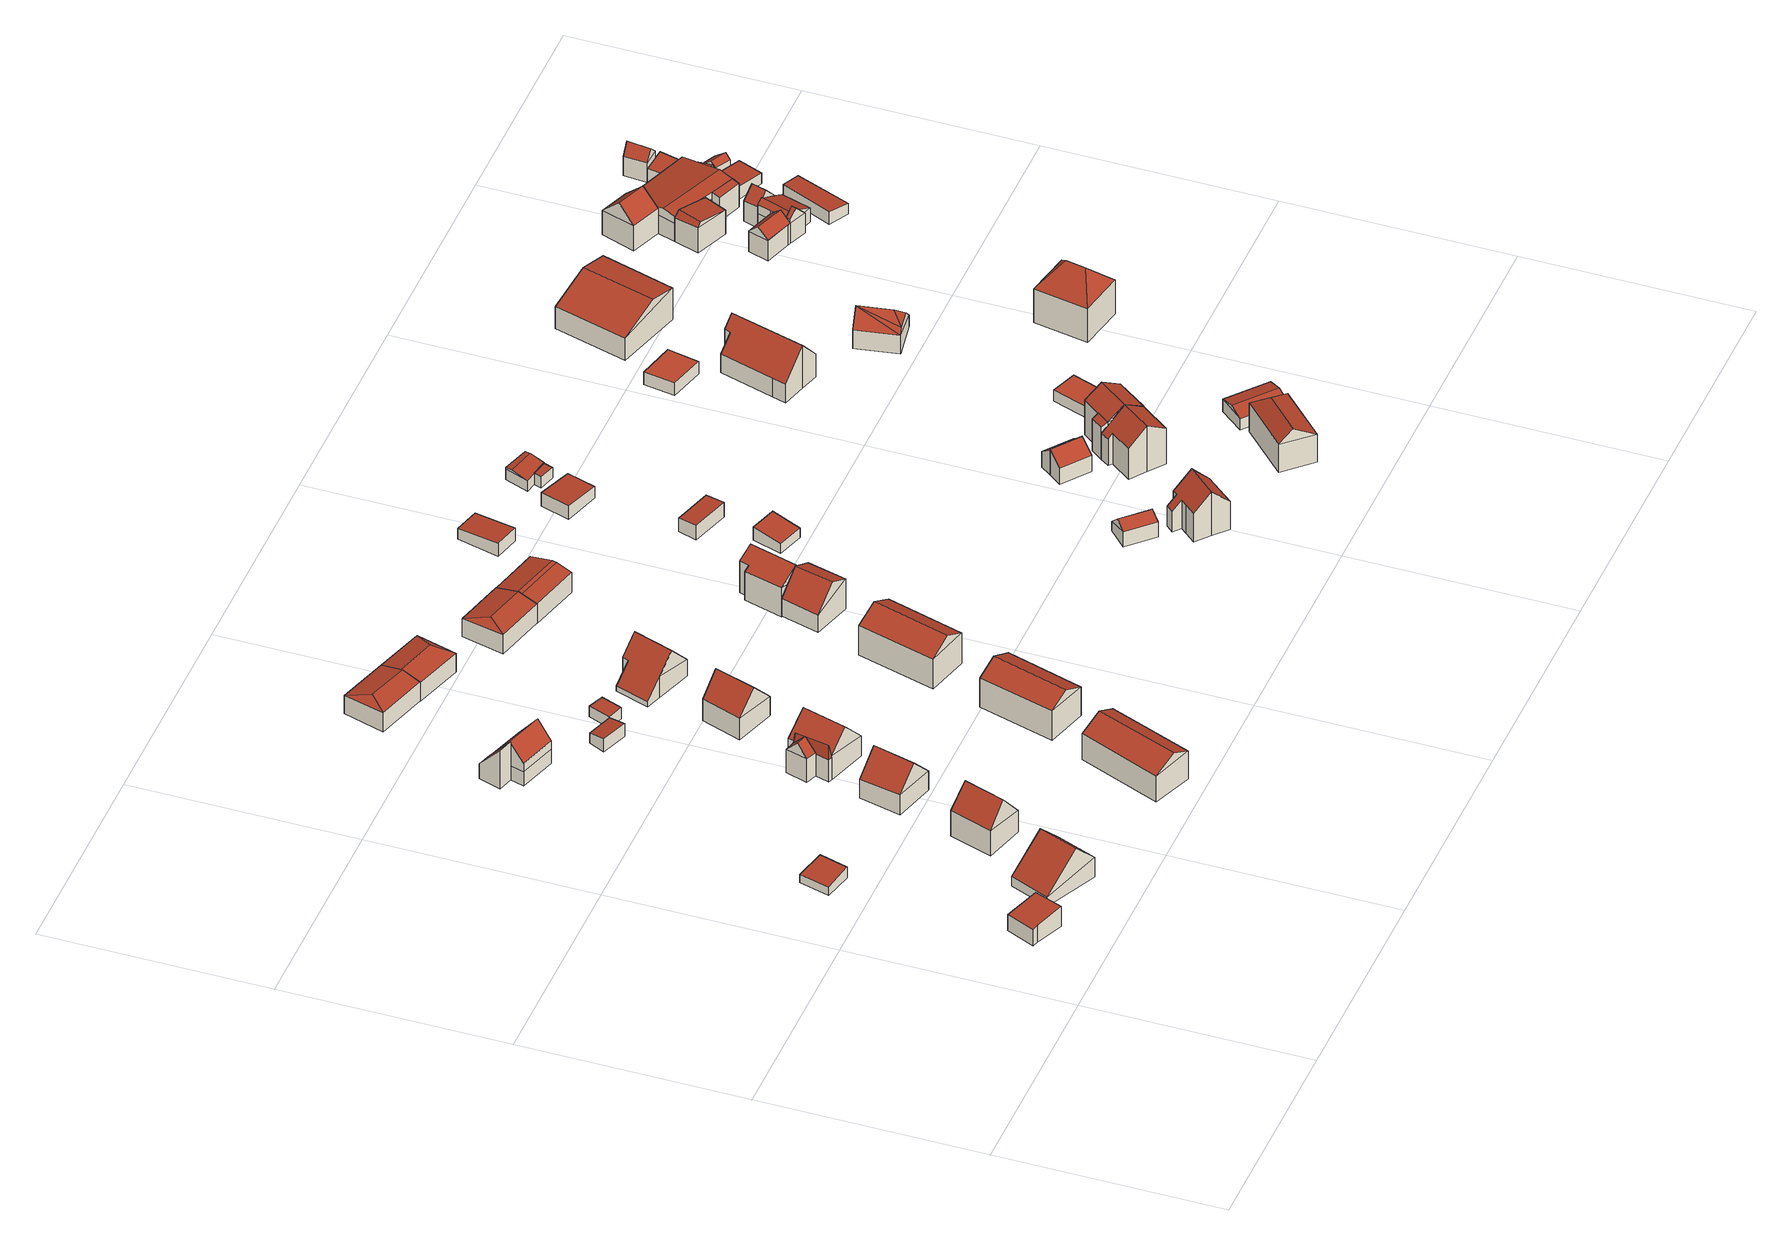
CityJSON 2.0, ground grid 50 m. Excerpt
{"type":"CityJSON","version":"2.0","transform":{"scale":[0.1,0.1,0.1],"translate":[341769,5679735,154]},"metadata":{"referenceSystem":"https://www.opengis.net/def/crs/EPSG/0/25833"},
"CityObjects":{
"building1":{"type":"Building","attributes":{"Dachtyp_tdc":"tdcPolyFlatRoof","Gemeindeschluessel":14729160,"Dachneigung":7.41,"QualitaetDacherkennung":78,"Geometrietyp2DReferenz":"3000","function":"31001_9998","roofType":"2100","measuredHeight":5.08},"geometry":[{"type":"MultiSurface","lod":"2","boundaries":[[[0,1,2,3]],[[1,4,5,2]],[[4,6,7,5]],[[6,8,9,7]],[[8,0,3,9]],[[8,6,4,1,0]],[[3,2,5,7,9]]],"semantics":{"surfaces":[{"type":"WallSurface"},{"type":"RoofSurface"},{"type":"GroundSurface"}],"values":[0,0,0,0,0,1,2]}}]},
"building2":{"type":"Building","attributes":{"Dachtyp_tdc":"tdcPolyFlatRoof","Gemeindeschluessel":14729160,"Dachneigung":5.47,"QualitaetDacherkennung":75,"Geometrietyp2DReferenz":"3000","function":"31001_9998","roofType":"2100","measuredHeight":2.78},"geometry":[{"type":"MultiSurface","lod":"2","boundaries":[[[10,11,12,13]],[[11,14,15,12]],[[14,16,17,15]],[[16,10,13,17]],[[16,14,11,10]],[[13,12,15,17]]],"semantics":{"surfaces":[{"type":"WallSurface"},{"type":"RoofSurface"},{"type":"GroundSurface"}],"values":[0,0,0,0,1,2]}}]},
"building3":{"type":"Building","attributes":{"Dachtyp_tdc":"tdcGableRoof","Gemeindeschluessel":14729160,"Dachneigung":43.49,"QualitaetDacherkennung":68,"Geometrietyp2DReferenz":"3000","function":"31001_9998","roofType":"3100","measuredHeight":10.04},"geometry":[{"type":"MultiSurface","lod":"2","boundaries":[[[18,19,20,21]],[[19,22,23,20]],[[22,24,25,23]],[[24,18,21,25]],[[22,19,26]],[[18,24,27]],[[19,18,27,26]],[[24,22,26,27]],[[21,20,23,25]]],"semantics":{"surfaces":[{"type":"WallSurface"},{"type":"RoofSurface"},{"type":"GroundSurface"}],"values":[0,0,0,0,0,0,1,1,2]}}]},
"building4":{"type":"Building","attributes":{"Dachtyp_tdc":"tdcGableRoof","Gemeindeschluessel":14729160,"Dachneigung":50.29,"QualitaetDacherkennung":76,"Geometrietyp2DReferenz":"3000","function":"31001_9998","roofType":"3100","measuredHeight":11.26},"geometry":[{"type":"MultiSurface","lod":"2","boundaries":[[[28,29,30,31]],[[29,32,33,30]],[[32,34,35,33]],[[34,28,31,35]],[[32,29,36]],[[28,34,37]],[[29,28,37,36]],[[34,32,36,37]],[[31,30,33,35]]],"semantics":{"surfaces":[{"type":"WallSurface"},{"type":"RoofSurface"},{"type":"GroundSurface"}],"values":[0,0,0,0,0,0,1,1,2]}}]},
"building5":{"type":"Building","attributes":{"Gemeindeschluessel":14729160,"Geometrietyp2DReferenz":"3000","function":"31001_9998","roofType":"9999"},"children":["building5-1","building5-2"]},
"building5-1":{"type":"BuildingPart","attributes":{"Dachtyp_tdc":"tdcPolyFlatRoof","Dachneigung":48.72,"QualitaetDacherkennung":46,"Geometrietyp2DReferenz":"3000","roofType":"2100","measuredHeight":9.66},"parents":["building5"],"geometry":[{"type":"MultiSurface","lod":"2","boundaries":[[[38,39,40,41,42]],[[43,44,45,46,47,48]],[[44,38,42,45]],[[44,43,49,50,39,38]],[[42,41,46,45]],[[48,49,43]],[[50,40,39]],[[47,46,41,40]],[[47,40,50,49,48]]],"semantics":{"surfaces":[{"type":"WallSurface"},{"type":"RoofSurface"},{"type":"GroundSurface"},{"type":"ClosureSurface"}],"values":[0,0,0,1,2,0,0,3,3]}}]},
"building5-2":{"type":"BuildingPart","attributes":{"Dachtyp_tdc":"tdcGableRoof","Dachneigung":49.94,"QualitaetDacherkennung":81,"Geometrietyp2DReferenz":"3000","roofType":"3100","measuredHeight":9.6},"parents":["building5"],"geometry":[{"type":"MultiSurface","lod":"2","boundaries":[[[51,47,46,52]],[[40,53,54,41]],[[53,55,56,54]],[[55,51,52,56]],[[57,58,59,49,48,60]],[[53,40,50,59,58]],[[51,60,48,47]],[[55,57,60,51]],[[53,58,57,55]],[[52,46,41,54,56]],[[41,46,47,40]],[[50,49,59]],[[47,48,49,50,40]]],"semantics":{"surfaces":[{"type":"WallSurface"},{"type":"RoofSurface"},{"type":"GroundSurface"},{"type":"ClosureSurface"}],"values":[0,0,0,0,1,1,0,0,0,2,3,0,3]}}]},
"building6":{"type":"Building","attributes":{"Dachtyp_tdc":"tdcGableRoof","Gemeindeschluessel":14729160,"Dachneigung":46.6,"QualitaetDacherkennung":75,"Geometrietyp2DReferenz":"3000","function":"31001_9998","roofType":"3100","measuredHeight":10.04},"geometry":[{"type":"MultiSurface","lod":"2","boundaries":[[[61,62,63,64]],[[62,65,66,63]],[[65,67,68,66]],[[67,61,64,68]],[[65,62,69]],[[61,67,70]],[[62,61,70,69]],[[67,65,69,70]],[[64,63,66,68]]],"semantics":{"surfaces":[{"type":"WallSurface"},{"type":"RoofSurface"},{"type":"GroundSurface"}],"values":[0,0,0,0,0,0,1,1,2]}}]},
"building7":{"type":"Building","attributes":{"Gemeindeschluessel":14729160,"Geometrietyp2DReferenz":"3000","function":"31001_9998","roofType":"9999"},"children":["building7-1","building7-2","building7-3"]},
"building7-1":{"type":"BuildingPart","attributes":{"Dachtyp_tdc":"tdcGableRoof","Dachneigung":44.8,"QualitaetDacherkennung":51,"Geometrietyp2DReferenz":"3000","roofType":"3100","measuredHeight":8.68},"parents":["building7"],"geometry":[{"type":"MultiSurface","lod":"2","boundaries":[[[71,72,73,74,75]],[[72,76,77,73]],[[76,78,79,80,77]],[[76,72,81]],[[71,78,82]],[[72,71,82,81]],[[78,76,81,82]],[[74,73,77,80]],[[75,79,78,71]],[[74,80,79,75]]],"semantics":{"surfaces":[{"type":"WallSurface"},{"type":"RoofSurface"},{"type":"GroundSurface"},{"type":"ClosureSurface"}],"values":[0,0,0,0,0,1,1,2,0,3]}}]},
"building7-2":{"type":"BuildingPart","attributes":{"Dachtyp_tdc":"tdcFreeFormRoof","Dachneigung":82.3,"QualitaetDacherkennung":47,"Geometrietyp2DReferenz":"3000","roofType":"5000","measuredHeight":8.8},"parents":["building7"],"geometry":[{"type":"MultiSurface","lod":"2","boundaries":[[[83,84,85,86]],[[79,87,88,80]],[[89,87,79]],[[90,89,79,75,84]],[[90,84,83]],[[89,90,83,87]],[[86,85,74,80,88]],[[74,85,84,75]],[[80,74,75,79]],[[86,88,87,83]]],"semantics":{"surfaces":[{"type":"WallSurface"},{"type":"RoofSurface"},{"type":"GroundSurface"},{"type":"ClosureSurface"}],"values":[0,0,1,1,1,1,2,0,3,3]}}]},
"building7-3":{"type":"BuildingPart","attributes":{"Dachtyp_tdc":"tdcGableRoof","Dachneigung":46.91,"QualitaetDacherkennung":72,"Geometrietyp2DReferenz":"3000","roofType":"3100","measuredHeight":10.6},"parents":["building7"],"geometry":[{"type":"MultiSurface","lod":"2","boundaries":[[[91,92,93,94]],[[92,95,83,86,93]],[[96,91,94,97]],[[95,92,98]],[[91,96,99]],[[92,91,99,98]],[[96,95,98,99]],[[94,93,86,88,97]],[[96,97,88,87,83,95]],[[87,88,86,83]]],"semantics":{"surfaces":[{"type":"WallSurface"},{"type":"RoofSurface"},{"type":"GroundSurface"},{"type":"ClosureSurface"}],"values":[0,0,0,0,0,1,1,2,0,3]}}]},
"building8":{"type":"Building","attributes":{"Dachtyp_tdc":"tdcGableRoof","Gemeindeschluessel":14729160,"Dachneigung":26.41,"QualitaetDacherkennung":47,"Geometrietyp2DReferenz":"3000","function":"31001_9998","roofType":"3100","measuredHeight":9.07},"geometry":[{"type":"MultiSurface","lod":"2","boundaries":[[[100,101,102,103]],[[101,104,105,102]],[[104,106,107,105]],[[106,100,103,107]],[[104,101,108]],[[100,106,109]],[[101,100,109,108]],[[106,104,108,109]],[[103,102,105,107]]],"semantics":{"surfaces":[{"type":"WallSurface"},{"type":"RoofSurface"},{"type":"GroundSurface"}],"values":[0,0,0,0,0,0,1,1,2]}}]},
"building9":{"type":"Building","attributes":{"Gemeindeschluessel":14729160,"Geometrietyp2DReferenz":"3000","function":"31001_9998","roofType":"9999"},"children":["building9-1","building9-2"]},
"building9-1":{"type":"BuildingPart","attributes":{"Dachtyp_tdc":"tdcPolyFlatRoof","Dachneigung":4.59,"QualitaetDacherkennung":67,"Geometrietyp2DReferenz":"3000","roofType":"2100","measuredHeight":2.99},"parents":["building9"],"geometry":[{"type":"MultiSurface","lod":"2","boundaries":[[[110,111,112,113]],[[111,114,115,112]],[[114,116,117,115]],[[116,118,119,117]],[[118,110,113,119]],[[118,116,114,111,110]],[[113,112,115,117,119]]],"semantics":{"surfaces":[{"type":"WallSurface"},{"type":"RoofSurface"},{"type":"GroundSurface"}],"values":[0,0,0,0,0,1,2]}}]},
"building9-2":{"type":"BuildingPart","attributes":{"Dachtyp_tdc":"tdcPolyFlatRoof","Dachneigung":10.34,"QualitaetDacherkennung":78,"Geometrietyp2DReferenz":"3000","roofType":"2100","measuredHeight":3.34},"parents":["building9"],"geometry":[{"type":"MultiSurface","lod":"2","boundaries":[[[120,121,117,122]],[[121,123,115,117]],[[123,124,125,115]],[[124,126,127,125]],[[126,120,122,127]],[[126,124,123,121,120]],[[122,117,115,125,127]]],"semantics":{"surfaces":[{"type":"WallSurface"},{"type":"RoofSurface"},{"type":"GroundSurface"}],"values":[0,0,0,0,0,1,2]}}]},
"building10":{"type":"Building","attributes":{"Dachtyp_tdc":"tdcHipAndGableRoof","Gemeindeschluessel":14729160,"Dachneigung":14.59,"QualitaetDacherkennung":85,"Geometrietyp2DReferenz":"3000","function":"31001_9998","roofType":"5000","measuredHeight":5.85},"geometry":[{"type":"MultiSurface","lod":"2","boundaries":[[[128,129,130,131]],[[129,132,133,130]],[[132,134,135,133]],[[134,128,131,135]],[[132,129,136]],[[128,134,137]],[[129,128,137,136]],[[134,132,136,137]],[[131,130,133,135]]],"semantics":{"surfaces":[{"type":"WallSurface"},{"type":"RoofSurface"},{"type":"GroundSurface"}],"values":[0,0,0,0,1,0,1,1,2]}}]},
"building11":{"type":"Building","attributes":{"Dachtyp_tdc":"tdcGableRoof","Gemeindeschluessel":14729160,"Dachneigung":46.39,"QualitaetDacherkennung":85,"Geometrietyp2DReferenz":"3000","function":"31001_9998","roofType":"3100","measuredHeight":10.34},"geometry":[{"type":"MultiSurface","lod":"2","boundaries":[[[138,139,140,141]],[[139,142,143,140]],[[142,144,145,143]],[[144,138,141,145]],[[142,139,146]],[[138,144,147]],[[139,138,147,146]],[[144,142,146,147]],[[141,140,143,145]]],"semantics":{"surfaces":[{"type":"WallSurface"},{"type":"RoofSurface"},{"type":"GroundSurface"}],"values":[0,0,0,0,0,0,1,1,2]}}]},
"building12":{"type":"Building","attributes":{"Dachtyp_tdc":"tdcHipAndGableRoof","Gemeindeschluessel":14729160,"Dachneigung":14.28,"QualitaetDacherkennung":83,"Geometrietyp2DReferenz":"3000","function":"31001_9998","roofType":"5000","measuredHeight":5.84},"geometry":[{"type":"MultiSurface","lod":"2","boundaries":[[[134,148,149,150]],[[148,151,152,149]],[[151,153,154,152]],[[153,134,150,154]],[[151,148,155]],[[134,153,156]],[[148,134,156,155]],[[153,151,155,156]],[[150,149,152,154]]],"semantics":{"surfaces":[{"type":"WallSurface"},{"type":"RoofSurface"},{"type":"GroundSurface"}],"values":[0,0,0,0,1,0,1,1,2]}}]},
"building13":{"type":"Building","attributes":{"Dachtyp_tdc":"tdcGableRoof","Gemeindeschluessel":14729160,"Dachneigung":26.26,"QualitaetDacherkennung":51,"Geometrietyp2DReferenz":"3000","function":"31001_9998","roofType":"3100","measuredHeight":9.68},"geometry":[{"type":"MultiSurface","lod":"2","boundaries":[[[157,158,159,160]],[[158,161,162,159]],[[161,163,164,162]],[[163,157,160,164]],[[161,158,165]],[[157,163,166]],[[158,157,166,165]],[[163,161,165,166]],[[160,159,162,164]]],"semantics":{"surfaces":[{"type":"WallSurface"},{"type":"RoofSurface"},{"type":"GroundSurface"}],"values":[0,0,0,0,0,0,1,1,2]}}]},
"building14":{"type":"Building","attributes":{"Dachtyp_tdc":"tdcFreeFormRoof","Gemeindeschluessel":14729160,"Dachneigung":47.75,"QualitaetDacherkennung":68,"Geometrietyp2DReferenz":"3000","function":"31001_9998","roofType":"5000","measuredHeight":9.47},"geometry":[{"type":"MultiSurface","lod":"2","boundaries":[[[167,168,169,170]],[[168,171,172,169]],[[171,173,174,172]],[[173,175,176,174]],[[175,177,178,176]],[[177,179,180,178]],[[179,167,170,180]],[[171,168,181,182]],[[173,182,181,167,179,177,175]],[[168,167,181]],[[173,171,182]],[[170,169,172,174,176,178,180]]],"semantics":{"surfaces":[{"type":"WallSurface"},{"type":"RoofSurface"},{"type":"GroundSurface"}],"values":[0,0,0,0,0,0,0,1,1,0,0,2]}}]},
"building15":{"type":"Building","attributes":{"Dachtyp_tdc":"tdcGableRoof","Gemeindeschluessel":14729160,"Dachneigung":27.09,"QualitaetDacherkennung":50,"Geometrietyp2DReferenz":"3000","function":"31001_9998","roofType":"3100","measuredHeight":10.14},"geometry":[{"type":"MultiSurface","lod":"2","boundaries":[[[183,184,185,186]],[[184,187,188,185]],[[187,189,190,188]],[[189,183,186,190]],[[187,184,191]],[[183,189,192]],[[184,183,192,191]],[[189,187,191,192]],[[186,185,188,190]]],"semantics":{"surfaces":[{"type":"WallSurface"},{"type":"RoofSurface"},{"type":"GroundSurface"}],"values":[0,0,0,0,0,0,1,1,2]}}]},
"building16":{"type":"Building","attributes":{"Dachtyp_tdc":"tdcHipAndGableRoof","Gemeindeschluessel":14729160,"Dachneigung":13.92,"QualitaetDacherkennung":86,"Geometrietyp2DReferenz":"3000","function":"31001_9998","roofType":"5000","measuredHeight":5.82},"geometry":[{"type":"MultiSurface","lod":"2","boundaries":[[[193,194,195,196]],[[194,197,198,195]],[[197,199,200,198]],[[199,193,196,200]],[[197,194,201]],[[193,199,202]],[[194,193,202,201]],[[199,197,201,202]],[[196,195,198,200]]],"semantics":{"surfaces":[{"type":"WallSurface"},{"type":"RoofSurface"},{"type":"GroundSurface"}],"values":[0,0,0,0,1,0,1,1,2]}}]},
"building17":{"type":"Building","attributes":{"Dachtyp_tdc":"tdcGableRoof","Gemeindeschluessel":14729160,"Dachneigung":48.97,"QualitaetDacherkennung":55,"Geometrietyp2DReferenz":"3000","function":"31001_9998","roofType":"3100","measuredHeight":9.76},"geometry":[{"type":"MultiSurface","lod":"2","boundaries":[[[203,204,205,206]],[[204,207,208,205]],[[207,209,210,208]],[[209,203,206,210]],[[207,204,211]],[[203,209,212]],[[204,203,212,211]],[[209,207,211,212]],[[206,205,208,210]]],"semantics":{"surfaces":[{"type":"WallSurface"},{"type":"RoofSurface"},{"type":"GroundSurface"}],"values":[0,0,0,0,0,0,1,1,2]}}]},
"building18":{"type":"Building","attributes":{"Dachtyp_tdc":"tdcCutGableRoof","Gemeindeschluessel":14729160,"Dachneigung":14.38,"QualitaetDacherkennung":83,"Geometrietyp2DReferenz":"3000","function":"31001_9998","roofType":"9999","measuredHeight":5.92},"geometry":[{"type":"MultiSurface","lod":"2","boundaries":[[[213,193,214,215]],[[193,216,217,214]],[[216,218,219,217]],[[218,213,215,219]],[[193,213,220,221]],[[216,193,221,222]],[[218,216,222,223]],[[213,218,223,220]],[[222,221,220,223]],[[215,214,217,219]]],"semantics":{"surfaces":[{"type":"WallSurface"},{"type":"RoofSurface"},{"type":"GroundSurface"}],"values":[0,0,0,0,1,0,1,0,1,2]}}]},
"building19":{"type":"Building","attributes":{"Dachtyp_tdc":"tdcFreeFormRoof","Gemeindeschluessel":14729160,"Dachneigung":48.43,"QualitaetDacherkennung":50,"Geometrietyp2DReferenz":"3000","function":"31001_9998","roofType":"5000","measuredHeight":9.87},"geometry":[{"type":"MultiSurface","lod":"2","boundaries":[[[224,225,226,227]],[[225,228,229,226]],[[228,230,231,229]],[[230,232,233,231]],[[232,234,235,233]],[[234,224,227,235]],[[225,224,236,237]],[[237,236,234,232,230,228]],[[224,234,236]],[[228,225,237]],[[227,226,229,231,233,235]]],"semantics":{"surfaces":[{"type":"WallSurface"},{"type":"RoofSurface"},{"type":"GroundSurface"}],"values":[0,0,0,0,0,0,1,1,0,0,2]}}]},
"building20":{"type":"Building","attributes":{"Dachtyp_tdc":"tdcPolyFlatRoof","Gemeindeschluessel":14729160,"Dachneigung":3.41,"QualitaetDacherkennung":54,"Geometrietyp2DReferenz":"3000","function":"31001_9998","roofType":"2100","measuredHeight":3.33},"geometry":[{"type":"MultiSurface","lod":"2","boundaries":[[[238,239,240,241]],[[239,242,243,240]],[[242,244,245,243]],[[244,238,241,245]],[[244,242,239,238]],[[241,240,243,245]]],"semantics":{"surfaces":[{"type":"WallSurface"},{"type":"RoofSurface"},{"type":"GroundSurface"}],"values":[0,0,0,0,1,2]}}]},
"building21":{"type":"Building","attributes":{"Dachtyp_tdc":"tdcPolyFlatRoof","Gemeindeschluessel":14729160,"Dachneigung":7.7,"QualitaetDacherkennung":81,"Geometrietyp2DReferenz":"3000","function":"31001_9998","roofType":"2100","measuredHeight":3.35},"geometry":[{"type":"MultiSurface","lod":"2","boundaries":[[[246,247,248,249]],[[247,250,251,248]],[[250,252,253,251]],[[252,246,249,253]],[[252,250,247,246]],[[249,248,251,253]]],"semantics":{"surfaces":[{"type":"WallSurface"},{"type":"RoofSurface"},{"type":"GroundSurface"}],"values":[0,0,0,0,1,2]}}]},
"building22":{"type":"Building","attributes":{"Dachtyp_tdc":"tdcPolyFlatRoof","Gemeindeschluessel":14729160,"Dachneigung":3.89,"QualitaetDacherkennung":69,"Geometrietyp2DReferenz":"3000","function":"31001_9998","roofType":"2100","measuredHeight":3.66},"geometry":[{"type":"MultiSurface","lod":"2","boundaries":[[[254,255,256,257]],[[255,258,259,256]],[[258,260,261,259]],[[260,254,257,261]],[[260,258,255,254]],[[257,256,259,261]]],"semantics":{"surfaces":[{"type":"WallSurface"},{"type":"RoofSurface"},{"type":"GroundSurface"}],"values":[0,0,0,0,1,2]}}]},
"building23":{"type":"Building","attributes":{"Dachtyp_tdc":"tdcGableRoof","Gemeindeschluessel":14729160,"Dachneigung":45.7,"QualitaetDacherkennung":45,"Geometrietyp2DReferenz":"3000","function":"31001_9998","roofType":"3100","measuredHeight":4.87},"geometry":[{"type":"MultiSurface","lod":"2","boundaries":[[[262,263,264,265]],[[263,266,267,264]],[[266,268,269,267]],[[268,262,265,269]],[[266,263,270]],[[262,268,271]],[[263,262,271,270]],[[268,266,270,271]],[[265,264,267,269]]],"semantics":{"surfaces":[{"type":"WallSurface"},{"type":"RoofSurface"},{"type":"GroundSurface"}],"values":[0,0,0,0,0,0,1,1,2]}}]},
"building24":{"type":"Building","attributes":{"Dachtyp_tdc":"tdcPolyFlatRoof","Gemeindeschluessel":14729160,"Dachneigung":3.58,"QualitaetDacherkennung":84,"Geometrietyp2DReferenz":"3000","function":"31001_9998","roofType":"2100","measuredHeight":3.42},"geometry":[{"type":"MultiSurface","lod":"2","boundaries":[[[272,273,274,275]],[[273,276,277,274]],[[276,278,279,277]],[[278,272,275,279]],[[278,276,273,272]],[[275,274,277,279]]],"semantics":{"surfaces":[{"type":"WallSurface"},{"type":"RoofSurface"},{"type":"GroundSurface"}],"values":[0,0,0,0,1,2]}}]},
"building25":{"type":"Building","attributes":{"Dachtyp_tdc":"tdcGableRoof","Gemeindeschluessel":14729160,"Dachneigung":43.74,"QualitaetDacherkennung":63,"Geometrietyp2DReferenz":"3000","function":"31001_9998","roofType":"3100","measuredHeight":11.11},"geometry":[{"type":"MultiSurface","lod":"2","boundaries":[[[280,281,282,283]],[[281,284,285,282]],[[284,286,287,285]],[[286,288,289,287]],[[288,290,291,289]],[[290,292,293,291]],[[292,294,295,293]],[[294,296,297,295]],[[296,298,299,297]],[[298,300,301,299]],[[300,280,283,301]],[[296,294,292,290]],[[290,288,286,284,281,280,300,298,296]],[[283,282,285,287,289,291,293,295,297,299,301]]],"semantics":{"surfaces":[{"type":"WallSurface"},{"type":"RoofSurface"},{"type":"GroundSurface"}],"values":[0,0,0,0,0,0,0,0,0,0,0,1,1,2]}}]},
"building26":{"type":"Building","attributes":{"Gemeindeschluessel":14729160,"Geometrietyp2DReferenz":"3000","function":"31001_9998","roofType":"9999"},"children":["building26-1","building26-2"]},
"building26-1":{"type":"BuildingPart","attributes":{"Dachtyp_tdc":"tdcGableRoof","Dachneigung":10.04,"QualitaetDacherkennung":59,"Geometrietyp2DReferenz":"3000","roofType":"3100","measuredHeight":3.32},"parents":["building26"],"geometry":[{"type":"MultiSurface","lod":"2","boundaries":[[[302,303,304,305]],[[303,306,307,304]],[[306,308,309,307]],[[308,310,311,309]],[[302,312,313,314,303]],[[315,314,313,316]],[[308,316,313,312,310]],[[306,315,316,308]],[[303,314,315,306]],[[310,312,302,317]],[[305,304,307,309,311]],[[305,311,310,317,302]]],"semantics":{"surfaces":[{"type":"WallSurface"},{"type":"RoofSurface"},{"type":"GroundSurface"},{"type":"ClosureSurface"}],"values":[0,0,0,0,1,1,0,0,0,0,2,3]}}]},
"building26-2":{"type":"BuildingPart","attributes":{"Dachtyp_tdc":"tdcPolyFlatRoof","Dachneigung":3.77,"QualitaetDacherkennung":68,"Geometrietyp2DReferenz":"3000","roofType":"2100","measuredHeight":2.83},"parents":["building26"],"geometry":[{"type":"MultiSurface","lod":"2","boundaries":[[[310,318,319,311]],[[318,320,321,319]],[[320,322,302,305,321]],[[320,318,310,317,322]],[[305,311,319,321]],[[317,302,322]],[[310,311,305,302,317]]],"semantics":{"surfaces":[{"type":"WallSurface"},{"type":"RoofSurface"},{"type":"GroundSurface"},{"type":"ClosureSurface"}],"values":[0,0,0,1,2,0,3]}}]},
"building27":{"type":"Building","attributes":{"Dachtyp_tdc":"tdcPolyFlatRoof","Gemeindeschluessel":14729160,"Dachneigung":35.47,"QualitaetDacherkennung":78,"Geometrietyp2DReferenz":"3000","function":"31001_9998","roofType":"2100","measuredHeight":6.67},"geometry":[{"type":"MultiSurface","lod":"2","boundaries":[[[323,324,325,326]],[[324,327,328,325]],[[327,329,330,328]],[[329,323,326,330]],[[329,327,324,323]],[[326,325,328,330]]],"semantics":{"surfaces":[{"type":"WallSurface"},{"type":"RoofSurface"},{"type":"GroundSurface"}],"values":[0,0,0,0,1,2]}}]},
"building28":{"type":"Building","attributes":{"Dachtyp_tdc":"tdcPolyFlatRoof","Gemeindeschluessel":14729160,"Dachneigung":36.95,"QualitaetDacherkennung":84,"Geometrietyp2DReferenz":"3000","function":"31001_9998","roofType":"2100","measuredHeight":6.23},"geometry":[{"type":"MultiSurface","lod":"2","boundaries":[[[331,332,333,330]],[[332,334,335,333]],[[334,336,326,335]],[[336,331,330,326]],[[336,334,332,331]],[[330,333,335,326]]],"semantics":{"surfaces":[{"type":"WallSurface"},{"type":"RoofSurface"},{"type":"GroundSurface"}],"values":[0,0,0,0,1,2]}}]},
"building29":{"type":"Building","attributes":{"Dachtyp_tdc":"tdcGableRoof","Gemeindeschluessel":14729160,"Dachneigung":41.98,"QualitaetDacherkennung":54,"Geometrietyp2DReferenz":"3000","function":"31001_9998","roofType":"3100","measuredHeight":11.57},"geometry":[{"type":"MultiSurface","lod":"2","boundaries":[[[337,338,339,340]],[[338,341,342,339]],[[341,343,344,342]],[[343,345,346,344]],[[345,347,348,346]],[[347,349,350,348]],[[349,351,352,350]],[[351,337,340,352]],[[347,345,343,341]],[[341,338,337,351,349,347]],[[340,339,342,344,346,348,350,352]]],"semantics":{"surfaces":[{"type":"WallSurface"},{"type":"RoofSurface"},{"type":"GroundSurface"}],"values":[0,0,0,0,0,0,0,0,1,1,2]}}]},
"building30":{"type":"Building","attributes":{"Gemeindeschluessel":14729160,"Geometrietyp2DReferenz":"3000","function":"31001_9998","roofType":"9999"},"children":["building30-1","building30-2"]},
"building30-1":{"type":"BuildingPart","attributes":{"Dachtyp_tdc":"tdcPolyFlatRoof","Dachneigung":28.55,"QualitaetDacherkennung":64,"Geometrietyp2DReferenz":"3000","roofType":"2100","measuredHeight":8.83},"parents":["building30"],"geometry":[{"type":"MultiSurface","lod":"2","boundaries":[[[353,354,355,356,357]],[[358,359,339,360,361]],[[359,353,357,339]],[[359,358,354,353]],[[357,356,360,339]],[[358,361,355,354]],[[361,360,356,355]]],"semantics":{"surfaces":[{"type":"WallSurface"},{"type":"RoofSurface"},{"type":"GroundSurface"},{"type":"ClosureSurface"}],"values":[0,0,0,1,2,0,3]}}]},
"building30-2":{"type":"BuildingPart","attributes":{"Dachtyp_tdc":"tdcGableRoof","Dachneigung":34.45,"QualitaetDacherkennung":49,"Geometrietyp2DReferenz":"3000","roofType":"3100","measuredHeight":11.52},"parents":["building30"],"geometry":[{"type":"MultiSurface","lod":"2","boundaries":[[[362,363,344,364]],[[363,361,360,344]],[[365,362,364,366]],[[361,363,341]],[[362,365,367]],[[363,362,367,341]],[[365,355,361,341,367]],[[364,344,360,356,366]],[[366,356,355,365]],[[356,360,361,355]]],"semantics":{"surfaces":[{"type":"WallSurface"},{"type":"RoofSurface"},{"type":"GroundSurface"},{"type":"ClosureSurface"}],"values":[0,0,0,0,0,1,1,2,0,3]}}]},
"building31":{"type":"Building","attributes":{"Dachtyp_tdc":"tdcHipAndGableRoof","Gemeindeschluessel":14729160,"Dachneigung":30.77,"QualitaetDacherkennung":37,"Geometrietyp2DReferenz":"3000","function":"31001_9998","roofType":"5000","measuredHeight":9.91},"geometry":[{"type":"MultiSurface","lod":"2","boundaries":[[[368,369,370,371]],[[369,372,373,370]],[[372,374,375,373]],[[374,368,371,375]],[[372,369,376]],[[368,374,377]],[[369,368,377,376]],[[374,372,376,377]],[[371,370,373,375]]],"semantics":{"surfaces":[{"type":"WallSurface"},{"type":"RoofSurface"},{"type":"GroundSurface"}],"values":[0,0,0,0,1,0,1,1,2]}}]},
"building32":{"type":"Building","attributes":{"Dachtyp_tdc":"tdcPolyFlatRoof","Gemeindeschluessel":14729160,"Dachneigung":0,"QualitaetDacherkennung":80,"Geometrietyp2DReferenz":"3000","function":"31001_9998","roofType":"1000","measuredHeight":2.75},"geometry":[{"type":"MultiSurface","lod":"2","boundaries":[[[378,379,380,381]],[[379,382,383,380]],[[382,384,385,383]],[[384,378,381,385]],[[384,382,379,378]],[[381,380,383,385]]],"semantics":{"surfaces":[{"type":"WallSurface"},{"type":"RoofSurface"},{"type":"GroundSurface"}],"values":[0,0,0,0,1,2]}}]},
"building33":{"type":"Building","attributes":{"Dachtyp_tdc":"tdcGableRoof","Gemeindeschluessel":14729160,"Dachneigung":15.76,"QualitaetDacherkennung":89,"Geometrietyp2DReferenz":"3000","function":"31001_9998","roofType":"3100","measuredHeight":3.74},"geometry":[{"type":"MultiSurface","lod":"2","boundaries":[[[386,387,388,389]],[[387,390,391,388]],[[390,392,393,391]],[[392,386,389,393]],[[390,387,394]],[[386,392,395]],[[387,386,395,394]],[[392,390,394,395]],[[389,388,391,393]]],"semantics":{"surfaces":[{"type":"WallSurface"},{"type":"RoofSurface"},{"type":"GroundSurface"}],"values":[0,0,0,0,0,0,1,1,2]}}]},
"building34":{"type":"Building","attributes":{"Dachtyp_tdc":"tdcPolyFlatRoof","Gemeindeschluessel":14729160,"Dachneigung":0,"QualitaetDacherkennung":64,"Geometrietyp2DReferenz":"3000","function":"31001_9998","roofType":"1000","measuredHeight":3.11},"geometry":[{"type":"MultiSurface","lod":"2","boundaries":[[[396,397,398,399]],[[397,400,401,398]],[[400,402,403,401]],[[402,396,399,403]],[[402,400,397,396]],[[399,398,401,403]]],"semantics":{"surfaces":[{"type":"WallSurface"},{"type":"RoofSurface"},{"type":"GroundSurface"}],"values":[0,0,0,0,1,2]}}]},
"building35":{"type":"Building","attributes":{"Gemeindeschluessel":14729160,"Geometrietyp2DReferenz":"3000","function":"31001_9998","roofType":"9999"},"children":["building35-1","building35-2"]},
"building35-1":{"type":"BuildingPart","attributes":{"Dachtyp_tdc":"tdcPolyFlatRoof","Dachneigung":40.32,"QualitaetDacherkennung":76,"Geometrietyp2DReferenz":"3000","roofType":"2100","measuredHeight":6},"parents":["building35"],"geometry":[{"type":"MultiSurface","lod":"2","boundaries":[[[404,405,406,407]],[[408,409,410,411,412]],[[409,404,407,410]],[[409,408,413,405,404]],[[407,406,411,410]],[[412,413,408]],[[411,406,405,413,412]]],"semantics":{"surfaces":[{"type":"WallSurface"},{"type":"RoofSurface"},{"type":"GroundSurface"},{"type":"ClosureSurface"}],"values":[0,0,0,1,2,0,3]}}]},
"building35-2":{"type":"BuildingPart","attributes":{"Dachtyp_tdc":"tdcGableRoof","Dachneigung":46.85,"QualitaetDacherkennung":72,"Geometrietyp2DReferenz":"3000","roofType":"3100","measuredHeight":10.73},"parents":["building35"],"geometry":[{"type":"MultiSurface","lod":"2","boundaries":[[[414,415,406,405]],[[414,416,417,415]],[[416,418,419,417]],[[418,420,421,419]],[[420,422,423,421]],[[422,424,425,423]],[[424,426,427,425]],[[426,428,429,427]],[[428,430,431,429]],[[430,432,433,431]],[[432,412,411,433]],[[428,426,424,422,420,418,416]],[[416,414,405,413,412,432,430,428]],[[411,406,415,417,419,421,423,425,427,429,431,433]],[[405,406,411,412,413]]],"semantics":{"surfaces":[{"type":"WallSurface"},{"type":"RoofSurface"},{"type":"GroundSurface"},{"type":"ClosureSurface"}],"values":[0,0,0,0,0,0,0,0,0,0,0,1,1,2,3]}}]},
"building36":{"type":"Building","attributes":{"Dachtyp_tdc":"tdcGableAndHippedGRoof","Gemeindeschluessel":14729160,"Dachneigung":45.01,"QualitaetDacherkennung":87,"Geometrietyp2DReferenz":"3000","function":"31001_9998","roofType":"9999","measuredHeight":8.1},"geometry":[{"type":"MultiSurface","lod":"2","boundaries":[[[434,435,436,437]],[[435,438,439,436]],[[438,440,441,439]],[[440,434,437,441]],[[438,435,442,443]],[[434,440,444]],[[443,442,445]],[[434,442,435]],[[434,445,442]],[[445,434,444]],[[444,443,445]],[[444,438,443]],[[438,444,440]],[[437,436,439,441]]],"semantics":{"surfaces":[{"type":"WallSurface"},{"type":"RoofSurface"},{"type":"GroundSurface"}],"values":[0,0,0,0,0,0,1,1,1,1,1,1,1,2]}}]},
"building37":{"type":"Building","attributes":{"Dachtyp_tdc":"tdcGableRoof","Gemeindeschluessel":14729160,"Dachneigung":22.41,"QualitaetDacherkennung":60,"Geometrietyp2DReferenz":"3000","function":"31001_9998","roofType":"3100","measuredHeight":9.47},"geometry":[{"type":"MultiSurface","lod":"2","boundaries":[[[446,447,448,449]],[[447,450,451,448]],[[450,452,453,451]],[[452,446,449,453]],[[450,447,454]],[[446,452,455]],[[447,446,455,454]],[[452,450,454,455]],[[449,448,451,453]]],"semantics":{"surfaces":[{"type":"WallSurface"},{"type":"RoofSurface"},{"type":"GroundSurface"}],"values":[0,0,0,0,0,0,1,1,2]}}]},
"building38":{"type":"Building","attributes":{"Dachtyp_tdc":"tdcHipRoof","Gemeindeschluessel":14729160,"Dachneigung":44.61,"QualitaetDacherkennung":83,"Geometrietyp2DReferenz":"3000","function":"31001_9998","roofType":"3200","measuredHeight":13.74},"geometry":[{"type":"MultiSurface","lod":"2","boundaries":[[[456,457,458,459]],[[457,460,461,458]],[[460,462,463,461]],[[462,456,459,463]],[[460,457,464]],[[456,462,465]],[[457,456,465,464]],[[462,460,464,465]],[[459,458,461,463]]],"semantics":{"surfaces":[{"type":"WallSurface"},{"type":"RoofSurface"},{"type":"GroundSurface"}],"values":[0,0,0,0,1,1,1,1,2]}}]},
"building39":{"type":"Building","attributes":{"Gemeindeschluessel":14729160,"Geometrietyp2DReferenz":"3000","function":"31001_9998","roofType":"9999"},"children":["building39-1","building39-2","building39-3","building39-4"]},
"building39-1":{"type":"BuildingPart","attributes":{"Dachtyp_tdc":"tdcGableRoof","Dachneigung":47.22,"QualitaetDacherkennung":66,"Geometrietyp2DReferenz":"3000","roofType":"3100","measuredHeight":7.84},"parents":["building39"],"geometry":[{"type":"MultiSurface","lod":"2","boundaries":[[[466,467,468,469,470]],[[467,471,472,468]],[[471,473,474,475,476,472]],[[471,467,477]],[[467,466,478,479,477]],[[473,471,477,479]],[[469,468,472,476]],[[480,474,473]],[[470,469,476,475]],[[470,475,474,480,466]],[[479,478,480,473]],[[478,466,480]]],"semantics":{"surfaces":[{"type":"WallSurface"},{"type":"RoofSurface"},{"type":"GroundSurface"},{"type":"ClosureSurface"}],"values":[0,0,0,0,1,1,2,0,3,3,0,3]}}]},
"building39-2":{"type":"BuildingPart","attributes":{"Dachtyp_tdc":"tdcGableRoof","Dachneigung":42.19,"QualitaetDacherkennung":75,"Geometrietyp2DReferenz":"3000","roofType":"3100","measuredHeight":7.29},"parents":["building39"],"geometry":[{"type":"MultiSurface","lod":"2","boundaries":[[[481,482,483,484]],[[482,485,486,483]],[[485,487,488,486]],[[487,489,490,491,488]],[[492,493,494,495,489]],[[494,493,496,497,498]],[[481,498,497,482]],[[482,497,496,485]],[[485,496,493,492,487]],[[487,492,489]],[[491,499,484,483,486,488]],[[499,491,490,500]],[[500,490,489,501]],[[484,499,500,501,481]],[[494,498,481,501,502,495]],[[495,502,501,489]]],"semantics":{"surfaces":[{"type":"WallSurface"},{"type":"RoofSurface"},{"type":"GroundSurface"},{"type":"ClosureSurface"}],"values":[0,0,0,0,1,1,0,0,0,0,2,3,3,3,0,3]}}]},
"building39-3":{"type":"BuildingPart","attributes":{"Dachtyp_tdc":"tdcGableRoof","Dachneigung":26.48,"QualitaetDacherkennung":30,"Geometrietyp2DReferenz":"3000","roofType":"3100","measuredHeight":6.85},"parents":["building39"],"geometry":[{"type":"MultiSurface","lod":"2","boundaries":[[[503,504,505,506]],[[490,470,469,491]],[[475,507,508,476]],[[507,503,506,508]],[[503,507,474,480,478,509,510,511,512]],[[513,514,495,502,510,509]],[[490,489,514,513,466,470]],[[503,512,515,504]],[[475,474,507]],[[506,505,499,491,469,476,508]],[[499,505,504,500]],[[491,499,500,490]],[[476,469,470,475]],[[512,511,515]],[[504,515,516,501,500]],[[502,516,515,511,510]],[[514,489,495]],[[489,490,500,501]],[[501,516,502,495,489]],[[466,513,509,478]],[[470,466,480,474,475]],[[480,466,478]]],"semantics":{"surfaces":[{"type":"WallSurface"},{"type":"RoofSurface"},{"type":"GroundSurface"},{"type":"ClosureSurface"}],"values":[0,0,0,0,1,1,0,0,0,2,3,3,3,0,3,3,0,3,3,0,3,3]}}]},
"building39-4":{"type":"BuildingPart","attributes":{"Dachtyp_tdc":"tdcGableRoof","Dachneigung":47.39,"QualitaetDacherkennung":51,"Geometrietyp2DReferenz":"3000","roofType":"3100","measuredHeight":7.87},"parents":["building39"],"geometry":[{"type":"MultiSurface","lod":"2","boundaries":[[[517,498,481,484,518]],[[515,517,518,505,504]],[[515,511,519,520,517]],[[521,520,519,522]],[[498,521,522,502,516]],[[517,520,521,498]],[[518,484,499,505]],[[501,481,498,516]],[[484,481,501,500,499]],[[504,505,499,500]],[[504,500,501,516,515]],[[502,522,519,511,510]],[[516,502,510,511,515]]],"semantics":{"surfaces":[{"type":"WallSurface"},{"type":"RoofSurface"},{"type":"GroundSurface"},{"type":"ClosureSurface"}],"values":[0,0,1,1,0,0,2,0,3,3,3,0,3]}}]},
"building40":{"type":"Building","attributes":{"Gemeindeschluessel":14729160,"Geometrietyp2DReferenz":"3000","function":"31001_9998","roofType":"9999"},"children":["building40-1","building40-2","building40-3","building40-4","building40-5","building40-6","building40-7","building40-8"]},
"building40-1":{"type":"BuildingPart","attributes":{"Dachtyp_tdc":"tdcGableRoof","Dachneigung":39.19,"QualitaetDacherkennung":75,"Geometrietyp2DReferenz":"3000","roofType":"3100","measuredHeight":5.7},"parents":["building40"],"geometry":[{"type":"MultiSurface","lod":"2","boundaries":[[[523,524,525,526,527]],[[524,528,529,525]],[[528,530,531,532,529]],[[528,524,533]],[[523,530,534]],[[524,523,534,533]],[[530,528,533,534]],[[526,525,529,532]],[[523,527,531,530]],[[527,526,532,531]]],"semantics":{"surfaces":[{"type":"WallSurface"},{"type":"RoofSurface"},{"type":"GroundSurface"},{"type":"ClosureSurface"}],"values":[0,0,0,0,0,1,1,2,0,3]}}]},
"building40-2":{"type":"BuildingPart","attributes":{"Dachtyp_tdc":"tdcGableRoof","Dachneigung":10.31,"QualitaetDacherkennung":58,"Geometrietyp2DReferenz":"3000","roofType":"3100","measuredHeight":7.34},"parents":["building40"],"geometry":[{"type":"MultiSurface","lod":"2","boundaries":[[[535,536,537,538,539]],[[536,540,541,537]],[[540,542,543,544,541]],[[540,536,545]],[[536,535,546,547,545]],[[542,540,545,547,548]],[[538,537,541,544]],[[539,538,544,543]],[[539,543,542,535]],[[548,547,546]],[[542,548,546,535]]],"semantics":{"surfaces":[{"type":"WallSurface"},{"type":"RoofSurface"},{"type":"GroundSurface"},{"type":"ClosureSurface"}],"values":[0,0,0,0,1,1,2,3,3,0,3]}}]},
"building40-3":{"type":"BuildingPart","attributes":{"Dachtyp_tdc":"tdcGableRoof","Dachneigung":44.82,"QualitaetDacherkennung":72,"Geometrietyp2DReferenz":"3000","roofType":"3100","measuredHeight":6.93},"parents":["building40"],"geometry":[{"type":"MultiSurface","lod":"2","boundaries":[[[549,550,551,552,553]],[[550,554,555,551]],[[554,556,557,558,555]],[[554,550,559]],[[549,556,560]],[[550,549,560,559]],[[556,554,559,560]],[[552,551,555,558]],[[549,553,557,556]],[[553,552,558,557]]],"semantics":{"surfaces":[{"type":"WallSurface"},{"type":"RoofSurface"},{"type":"GroundSurface"},{"type":"ClosureSurface"}],"values":[0,0,0,0,0,1,1,2,0,3]}}]},
"building40-4":{"type":"BuildingPart","attributes":{"Dachtyp_tdc":"tdcPolyFlatRoof","Dachneigung":9.69,"QualitaetDacherkennung":68,"Geometrietyp2DReferenz":"3000","roofType":"2100","measuredHeight":6.23},"parents":["building40"],"geometry":[{"type":"MultiSurface","lod":"2","boundaries":[[[561,562,563,564,565,566]],[[562,567,568,563]],[[567,569,570,571,568]],[[569,567,562,561]],[[564,563,568,571]],[[566,569,561]],[[565,564,571,570]],[[566,565,570,569]]],"semantics":{"surfaces":[{"type":"WallSurface"},{"type":"RoofSurface"},{"type":"GroundSurface"},{"type":"ClosureSurface"}],"values":[0,0,0,1,2,0,3,3]}}]},
"building40-5":{"type":"BuildingPart","attributes":{"Dachtyp_tdc":"tdcGableRoof","Dachneigung":43.9,"QualitaetDacherkennung":84,"Geometrietyp2DReferenz":"3000","roofType":"3100","measuredHeight":10.11},"parents":["building40"],"geometry":[{"type":"MultiSurface","lod":"2","boundaries":[[[572,573,574,575,576]],[[573,577,578,574]],[[577,579,580,581,582,578]],[[577,573,583]],[[572,584,579,585]],[[573,572,585,583]],[[579,577,583,585]],[[575,574,578,582]],[[584,580,579]],[[576,575,582,581]],[[576,581,580,584,572]]],"semantics":{"surfaces":[{"type":"WallSurface"},{"type":"RoofSurface"},{"type":"GroundSurface"},{"type":"ClosureSurface"}],"values":[0,0,0,0,0,1,1,2,0,3,3]}}]},
"building40-6":{"type":"BuildingPart","attributes":{"Dachtyp_tdc":"tdcPolyFlatRoof","Dachneigung":3.12,"QualitaetDacherkennung":64,"Geometrietyp2DReferenz":"3000","roofType":"2100","measuredHeight":3.48},"parents":["building40"],"geometry":[{"type":"MultiSurface","lod":"2","boundaries":[[[586,587,588,589]],[[590,553,552,591]],[[557,586,589,558]],[[557,553,590,592,587,586]],[[589,588,593,591,552,558]],[[591,593,592,590]],[[593,588,587,592]],[[558,552,553,557]]],"semantics":{"surfaces":[{"type":"WallSurface"},{"type":"RoofSurface"},{"type":"GroundSurface"},{"type":"ClosureSurface"}],"values":[0,0,0,1,2,3,3,3]}}]},
"building40-7":{"type":"BuildingPart","attributes":{"Dachtyp_tdc":"tdcGableRoof","Dachneigung":12.62,"QualitaetDacherkennung":32,"Geometrietyp2DReferenz":"3000","roofType":"3100","measuredHeight":6.81},"parents":["building40"],"geometry":[{"type":"MultiSurface","lod":"2","boundaries":[[[570,539,538,571]],[[543,576,575,544]],[[581,594,590,591,582]],[[595,596,597,598,599]],[[596,565,564,597]],[[600,569,566,601,602,603,548,546]],[[604,580,584,605,602,601,606,607,608]],[[608,607,595]],[[595,607,606,596]],[[596,606,601,566,565]],[[543,542,603,602,605,572,576]],[[581,580,604,594]],[[594,604,608]],[[570,569,600,535,539]],[[571,538,544,575,582,591,593,598,597,564]],[[544,538,539,543]],[[582,575,576,581]],[[592,590,594,608,609]],[[593,591,590,592]],[[599,609,608,595]],[[599,598,593,592,609]],[[571,564,565,570]],[[584,572,605]],[[576,572,584,580,581]],[[542,548,603]],[[546,535,600]],[[539,535,542,543]],[[542,535,546,548]],[[565,566,569,570]]],"semantics":{"surfaces":[{"type":"WallSurface"},{"type":"RoofSurface"},{"type":"GroundSurface"},{"type":"ClosureSurface"}],"values":[0,0,0,0,0,1,1,0,0,0,0,0,0,0,2,3,3,0,3,0,3,3,0,3,0,0,3,3,3]}}]},
"building40-8":{"type":"BuildingPart","attributes":{"Dachtyp_tdc":"tdcFreeFormRoof","Dachneigung":71.91,"QualitaetDacherkennung":40,"Geometrietyp2DReferenz":"3000","roofType":"5000","measuredHeight":6.03},"parents":["building40"],"geometry":[{"type":"MultiSurface","lod":"2","boundaries":[[[531,599,598,532]],[[610,611,609,599]],[[610,599,531]],[[611,610,531,527,612]],[[611,612,609]],[[588,526,532,598,593]],[[526,588,587,612,527]],[[532,526,527,531]],[[593,598,599,609,592]],[[587,592,609,612]],[[593,592,587,588]]],"semantics":{"surfaces":[{"type":"WallSurface"},{"type":"RoofSurface"},{"type":"GroundSurface"},{"type":"ClosureSurface"}],"values":[0,1,0,1,1,2,0,3,3,0,3]}}]},
"building41":{"type":"Building","attributes":{"Dachtyp_tdc":"tdcPolyFlatRoof","Gemeindeschluessel":14729160,"Dachneigung":5.21,"QualitaetDacherkennung":41,"Geometrietyp2DReferenz":"3000","function":"31001_9998","roofType":"2100","measuredHeight":3.2},"geometry":[{"type":"MultiSurface","lod":"2","boundaries":[[[613,614,615,616]],[[614,617,618,615]],[[617,619,620,618]],[[619,613,616,620]],[[619,617,614,613]],[[616,615,618,620]]],"semantics":{"surfaces":[{"type":"WallSurface"},{"type":"RoofSurface"},{"type":"GroundSurface"}],"values":[0,0,0,0,1,2]}}]},
"building42":{"type":"Building","attributes":{"Dachtyp_tdc":"tdcPolyFlatRoof","Gemeindeschluessel":14729160,"Dachneigung":6.4,"QualitaetDacherkennung":84,"Geometrietyp2DReferenz":"3000","function":"31001_9998","roofType":"2100","measuredHeight":3.36},"geometry":[{"type":"MultiSurface","lod":"2","boundaries":[[[621,622,623,624]],[[622,625,626,623]],[[625,627,628,626]],[[627,621,624,628]],[[627,625,622,621]],[[624,623,626,628]]],"semantics":{"surfaces":[{"type":"WallSurface"},{"type":"RoofSurface"},{"type":"GroundSurface"}],"values":[0,0,0,0,1,2]}}]}
},
"vertices":[
[98,71,163],[36,98,154],[36,98,112],[98,71,112],[22,102,152],[22,102,112],[50,166,152],[50,166,112],[123,134,162],[123,134,112],
[70,510,161],[6,525,154],[6,525,133],[70,510,133],[25,592,154],[25,592,133],[88,573,161],[88,573,133],
[309,155,155],[275,66,154],[275,66,105],[309,155,105],[155,122,128],[155,122,105],[192,210,129],[192,210,105],[229,88,205],[264,176,205],
[391,347,153],[362,259,153],[362,259,99],[391,347,99],[272,283,162],[272,283,99],[304,379,163],[304,379,99],[314,272,212],[345,364,212],
[114,1297,169],[147,1286,169],[147,1286,168],[147,1286,132],[114,1297,132],[131,1237,228],[98,1247,228],[98,1247,132],[131,1237,132],[131,1237,168],[131,1237,225],[132,1238,227],[142,1272,186],
[122,1207,168],[122,1207,132],[232,1259,168],[232,1259,132],[207,1180,168],[207,1180,132],[207,1180,189],[217,1212,228],[132,1239,228],[122,1207,189],
[440,559,155],[412,465,157],[412,465,109],[440,559,109],[320,491,159],[320,491,109],[342,584,156],[342,584,109],[365,478,209],[390,572,209],
[375,688,169],[349,697,171],[349,697,111],[375,688,111],[375,688,166],[364,746,169],[364,746,111],[390,741,168],[390,741,166],[390,741,111],[356,719,198],[382,712,198],
[374,654,166],[366,657,166],[366,657,111],[374,654,111],[397,740,166],[397,740,111],[392,737,192],[371,659,199],
[496,722,159],[464,625,162],[464,625,111],[496,722,111],[374,654,171],[400,755,168],[400,755,111],[416,641,217],[444,740,217],
[705,187,171],[632,2,170],[632,2,100],[705,187,100],[543,36,164],[543,36,100],[617,219,165],[617,219,100],[592,17,191],[665,201,191],
[420,1152,146],[403,1106,146],[403,1106,117],[420,1152,117],[369,1117,144],[369,1117,117],[369,1118,144],[369,1118,117],[388,1167,144],[388,1167,117],
[310,1138,143],[369,1118,142],[310,1138,117],[369,1117,143],[353,1080,150],[353,1080,117],[294,1102,150],[294,1102,117],
[316,1495,167],[201,1530,167],[201,1530,119],[316,1495,119],[229,1622,164],[229,1622,119],[344,1587,164],[344,1587,119],[234,1565,178],[328,1536,178],
[562,935,151],[533,842,149],[533,842,101],[562,935,101],[441,871,155],[441,871,101],[472,960,156],[472,960,101],[484,857,204],[514,949,204],
[455,1553,164],[455,1553,118],[344,1587,118],[427,1461,165],[427,1461,118],[316,1495,165],[316,1495,118],[420,1512,177],[329,1540,177],
[811,445,160],[758,273,161],[758,273,89],[811,445,89],[666,299,163],[666,299,89],[714,469,162],[714,469,89],[710,286,186],[761,457,186],
[541,1154,154],[623,1126,143],[623,1126,101],[541,1154,101],[592,1037,143],[592,1037,101],[510,1065,154],[510,1065,101],[475,1077,113],[475,1077,101],[501,1152,113],[501,1152,101],[536,1140,154],[536,1140,101],[577,1142,196],[546,1053,196],
[887,724,160],[836,552,161],[836,552,84],[887,724,84],[741,576,159],[741,576,84],[790,751,159],[790,751,84],[790,564,186],[840,737,186],
[650,1373,146],[535,1402,146],[535,1402,98],[650,1373,98],[559,1497,143],[559,1497,98],[674,1468,143],[674,1468,98],[567,1440,157],[661,1416,157],
[932,909,166],[911,822,165],[911,822,89],[932,909,89],[824,848,132],[824,848,89],[847,933,133],[847,933,89],[869,834,186],[891,921,186],
[766,1343,146],[650,1373,96],[766,1343,96],[674,1468,142],[674,1468,96],[790,1439,142],[790,1439,96],[775,1378,155],[658,1407,155],[661,1419,155],[778,1389,155],
[963,1016,141],[932,909,141],[932,909,87],[963,1016,87],[847,933,160],[847,933,87],[871,1019,160],[871,1019,87],[883,1015,167],[883,1015,87],[890,1037,167],[890,1037,87],[925,1027,186],[894,920,186],
[856,1531,99],[880,1624,93],[880,1624,66],[856,1531,66],[937,1609,93],[937,1609,66],[913,1516,99],[913,1516,66],
[1127,1055,108],[1106,990,99],[1106,990,75],[1127,1055,75],[1046,1009,99],[1046,1009,75],[1067,1074,108],[1067,1074,75],
[1034,1181,107],[1047,1223,104],[1047,1223,70],[1034,1181,70],[1134,1197,104],[1134,1197,70],[1121,1155,107],[1121,1155,70],
[1371,337,96],[1318,391,96],[1318,391,58],[1371,337,58],[1359,430,81],[1359,430,58],[1411,376,81],[1411,376,58],[1340,411,107],[1392,357,107],
[1100,1418,89],[1019,1443,95],[1019,1443,61],[1100,1418,61],[1039,1508,95],[1039,1508,61],[1121,1482,89],[1121,1482,61],
[1415,304,126],[1399,318,106],[1399,318,55],[1415,304,55],[1413,334,106],[1413,334,55],[1429,320,126],[1429,320,55],[1438,330,126],[1438,330,55],[1469,303,166],[1469,303,55],[1499,277,126],[1499,277,55],[1446,214,126],[1446,214,55],[1415,241,166],[1415,241,55],[1384,268,126],[1384,268,55],[1404,291,126],[1404,291,55],
[1103,1546,83],[1078,1550,83],[1078,1550,57],[1103,1546,57],[1098,1604,83],[1098,1604,57],[1157,1585,83],[1157,1585,57],[1142,1540,83],[1142,1540,57],[1142,1540,84],[1153,1573,90],[1092,1588,90],[1098,1604,87],[1157,1585,88],[1136,1541,83],
[1134,1519,83],[1134,1519,57],[1097,1529,85],[1097,1529,57],[1103,1546,85],
[1549,562,116],[1528,534,91],[1528,534,50],[1549,562,50],[1468,579,91],[1468,579,50],[1489,607,116],[1489,607,50],
[1489,607,112],[1507,631,89],[1507,631,50],[1567,586,89],[1567,586,50],[1549,562,112],
[1563,513,110],[1577,532,110],[1577,532,44],[1563,513,44],[1621,499,159],[1621,499,44],[1656,473,134],[1656,473,44],[1607,407,134],[1607,407,44],[1572,434,159],[1572,434,44],[1537,460,121],[1537,460,44],[1572,506,121],[1572,506,44],
[1597,559,124],[1609,550,132],[1609,550,131],[1609,550,44],[1597,559,44],[1588,523,132],[1577,532,124],[1588,523,44],[1588,523,131],
[1706,540,135],[1656,473,135],[1706,540,44],[1639,590,131],[1639,590,44],[1671,566,159],
[1681,199,96],[1782,298,96],[1782,298,25],[1681,199,25],[1840,239,93],[1840,239,25],[1739,139,94],[1739,139,25],[1779,252,125],[1703,177,125],
[1775,663,71],[1743,575,71],[1743,575,43],[1775,663,43],[1686,596,71],[1686,596,43],[1717,684,71],[1717,684,43],
[1864,247,53],[1780,316,53],[1780,316,25],[1864,247,25],[1823,368,56],[1823,368,25],[1907,299,56],[1907,299,25],[1802,342,63],[1886,273,63],
[1565,1436,79],[1550,1366,79],[1550,1366,48],[1565,1436,48],[1470,1387,79],[1470,1387,48],[1482,1456,79],[1482,1456,48],
[1641,1174,96],[1630,1177,105],[1630,1177,47],[1641,1174,47],[1664,1299,107],[1677,1295,96],[1677,1295,47],[1664,1299,47],[1664,1299,106],[1645,1229,106],
[1622,1147,105],[1622,1147,47],[1580,1159,154],[1580,1159,47],[1525,1175,93],[1525,1175,47],[1534,1205,93],[1534,1205,47],[1570,1327,94],[1570,1327,47],[1600,1318,128],[1600,1318,47],[1605,1332,129],[1605,1332,47],[1628,1326,154],[1628,1326,47],[1633,1324,148],[1633,1324,47],[1629,1309,148],[1629,1309,47],
[1817,1125,75],[1834,1030,75],[1834,1030,47],[1817,1125,47],[1747,1015,94],[1747,1015,47],[1730,1110,94],[1730,1110,47],[1804,1025,105],[1758,1017,105],[1765,1116,128],[1778,1040,128],
[1744,1638,124],[1696,1474,124],[1696,1474,44],[1744,1638,44],[1544,1518,100],[1544,1518,44],[1590,1681,100],[1590,1681,44],[1632,1492,138],[1679,1656,138],
[2078,800,94],[2055,679,94],[2055,679,9],[2078,800,9],[1951,699,94],[1951,699,9],[1974,820,94],[1974,820,9],[2010,724,146],[2019,769,146],
[2038,1422,84],[2048,1455,83],[2048,1455,32],[2038,1422,32],[2038,1422,68],[2099,1439,81],[2099,1439,32],[2088,1405,81],[2088,1405,80],[2088,1405,68],[2088,1405,32],[2072,1447,111],[2051,1417,99],[2062,1414,111],[2087,1406,81],
[2014,1345,82],[2008,1347,82],[2008,1347,32],[2014,1345,32],[1948,1367,82],[1948,1367,32],[1962,1413,82],[1962,1413,32],[2029,1393,82],[2029,1393,68],[2029,1393,32],[1962,1413,84],[1955,1391,105],[2021,1368,105],[2026,1384,91],[1948,1367,83],[2008,1347,83],[2014,1345,83],[2017,1355,32],[2017,1355,68],[2017,1355,82],[2017,1355,91],
[2090,1331,68],[2058,1341,68],[2058,1341,32],[2090,1331,32],[2111,1398,68],[2111,1398,32],[2049,1418,101],[2027,1351,101],[2055,1342,87],[2058,1341,85],[2038,1422,91],[2029,1393,91],[2058,1341,83],[2017,1355,83],
[2054,1329,83],[2054,1329,32],[2033,1349,111],[2030,1339,111],[2014,1345,92],[2017,1355,92],
[2169,1595,40],[2211,1576,40],[2211,1576,6],[2169,1595,6],[2169,1595,39],[2197,1538,51],[2197,1538,6],[2162,1556,52],[2162,1556,39],[2162,1556,6],[2201,1549,63],[2164,1567,63],
[2052,1536,66],[2028,1486,66],[2028,1486,6],[2052,1536,6],[2052,1536,52],[1953,1516,70],[1953,1516,6],[1971,1571,66],[1971,1571,52],[1971,1571,6],[1960,1513,80],[2037,1543,69],[1982,1566,80],[1974,1570,69],
[2126,1686,55],[2131,1738,54],[2131,1738,6],[2126,1686,6],[2126,1686,41],[2170,1739,57],[2170,1739,6],[2163,1683,58],[2163,1683,41],[2163,1683,6],[2153,1739,76],[2146,1685,76],
[2122,1506,69],[2116,1490,66],[2116,1490,6],[2122,1506,6],[2122,1506,52],[2122,1506,68],[2061,1510,65],[2061,1510,6],[2068,1529,69],[2068,1529,52],[2068,1529,6],
[1984,1611,69],[1916,1637,69],[1916,1637,6],[1984,1611,6],[1984,1611,52],[1943,1713,66],[1943,1713,6],[2010,1688,65],[2010,1688,53],[2010,1688,52],[2010,1688,6],[1929,1672,107],[1990,1626,68],[1996,1647,107],
[2185,1681,41],[2175,1628,38],[2175,1628,6],[2185,1681,6],[2122,1647,39],[2122,1647,6],[2171,1629,38],[2171,1629,6],
[2122,1647,52],[2145,1564,52],[2138,1546,52],[2138,1546,6],[2145,1564,6],[2145,1564,39],[2052,1536,69],[2135,1538,74],[1981,1599,74],[1971,1571,69],[2122,1647,53],[1984,1611,72],[2138,1546,72],[2145,1564,68],[2171,1629,52],[2171,1629,39],
[2153,1560,66],[2172,1626,46],[2175,1628,39],
[2148,1273,52],[2104,1297,57],[2104,1297,25],[2148,1273,25],[2155,1412,56],[2155,1412,25],[2196,1396,52],[2196,1396,25],
[2138,1546,58],[2201,1521,51],[2201,1521,25],[2138,1546,25],[2179,1466,51],[2179,1466,25],[2116,1490,58],[2116,1490,25]
]}
